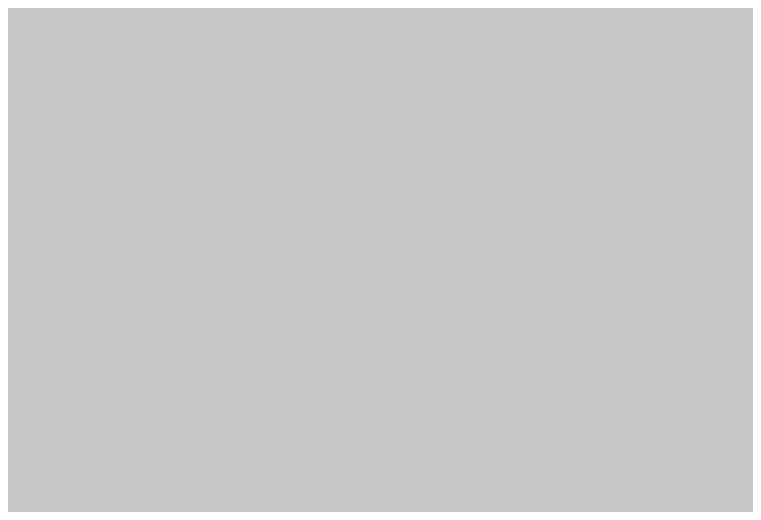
# Model space of a CAD drawing. Header units: millimetres. Extents: x -0.5 to 77.7, y -66.2 to -6.
# Drawn here: x 45.889 to 46.396, y -23.218 to -22.877 of the extents above; entities that cross this region are included whole.
import ezdxf

# ---------------------------------------------------------------- set-up
doc = ezdxf.new("R2010")
doc.units = ezdxf.units.MM
doc.header["$MEASUREMENT"] = 0
for name, color, linetype, true_color in [('Inner1', 7, 'Continuous', 0x999966), ('Inner2', 7, 'Continuous', 0x008000), ('Top-Silkscreen-Layer', 7, 'Continuous', 0xffcc00)]:
    doc.layers.add(name, color=color, linetype=linetype, true_color=true_color)

msp = doc.modelspace()

# ---------------------------------------------------------------- hatches: boundary and pattern name
at = {"layer": 'Inner1'}
msp.add_hatch(color=256, dxfattribs=at).paths.add_polyline_path([(77.23901, -6.45415), (77.23901, -65.68199), (-0.02286, -65.68199), (-0.02286, -6.45415)])

# ---------------------------------------------------------------- linework, layer by layer
at = {"layer": 'Inner2', "const_width": 0.4}
msp.add_lwpolyline([(37.46507, -22.98705), (51.6891, -22.98705)], dxfattribs=at)
at = {"layer": 'Top-Silkscreen-Layer', "const_width": 0.254}
for points in [[(46.52599, -22.66447), (46.57809, -22.71122), (46.54915, -22.64815), (46.53335, -22.64815)], [(46.62599, -22.77915), (46.67715, -22.82568), (46.64915, -22.76283), (46.63335, -22.76283)], [(46.34559, -22.77542), (46.34132, -22.81657), (46.37311, -22.81152), (46.37954, -22.79775), (46.3712, -22.78316)], [(46.44184, -22.77758), (46.44212, -22.81937), (46.4727, -22.80975), (46.4788, -22.79646), (46.47083, -22.78252)]]:
    msp.add_lwpolyline(points, close=True, dxfattribs=at)

doc.saveas('drawing.dxf')
